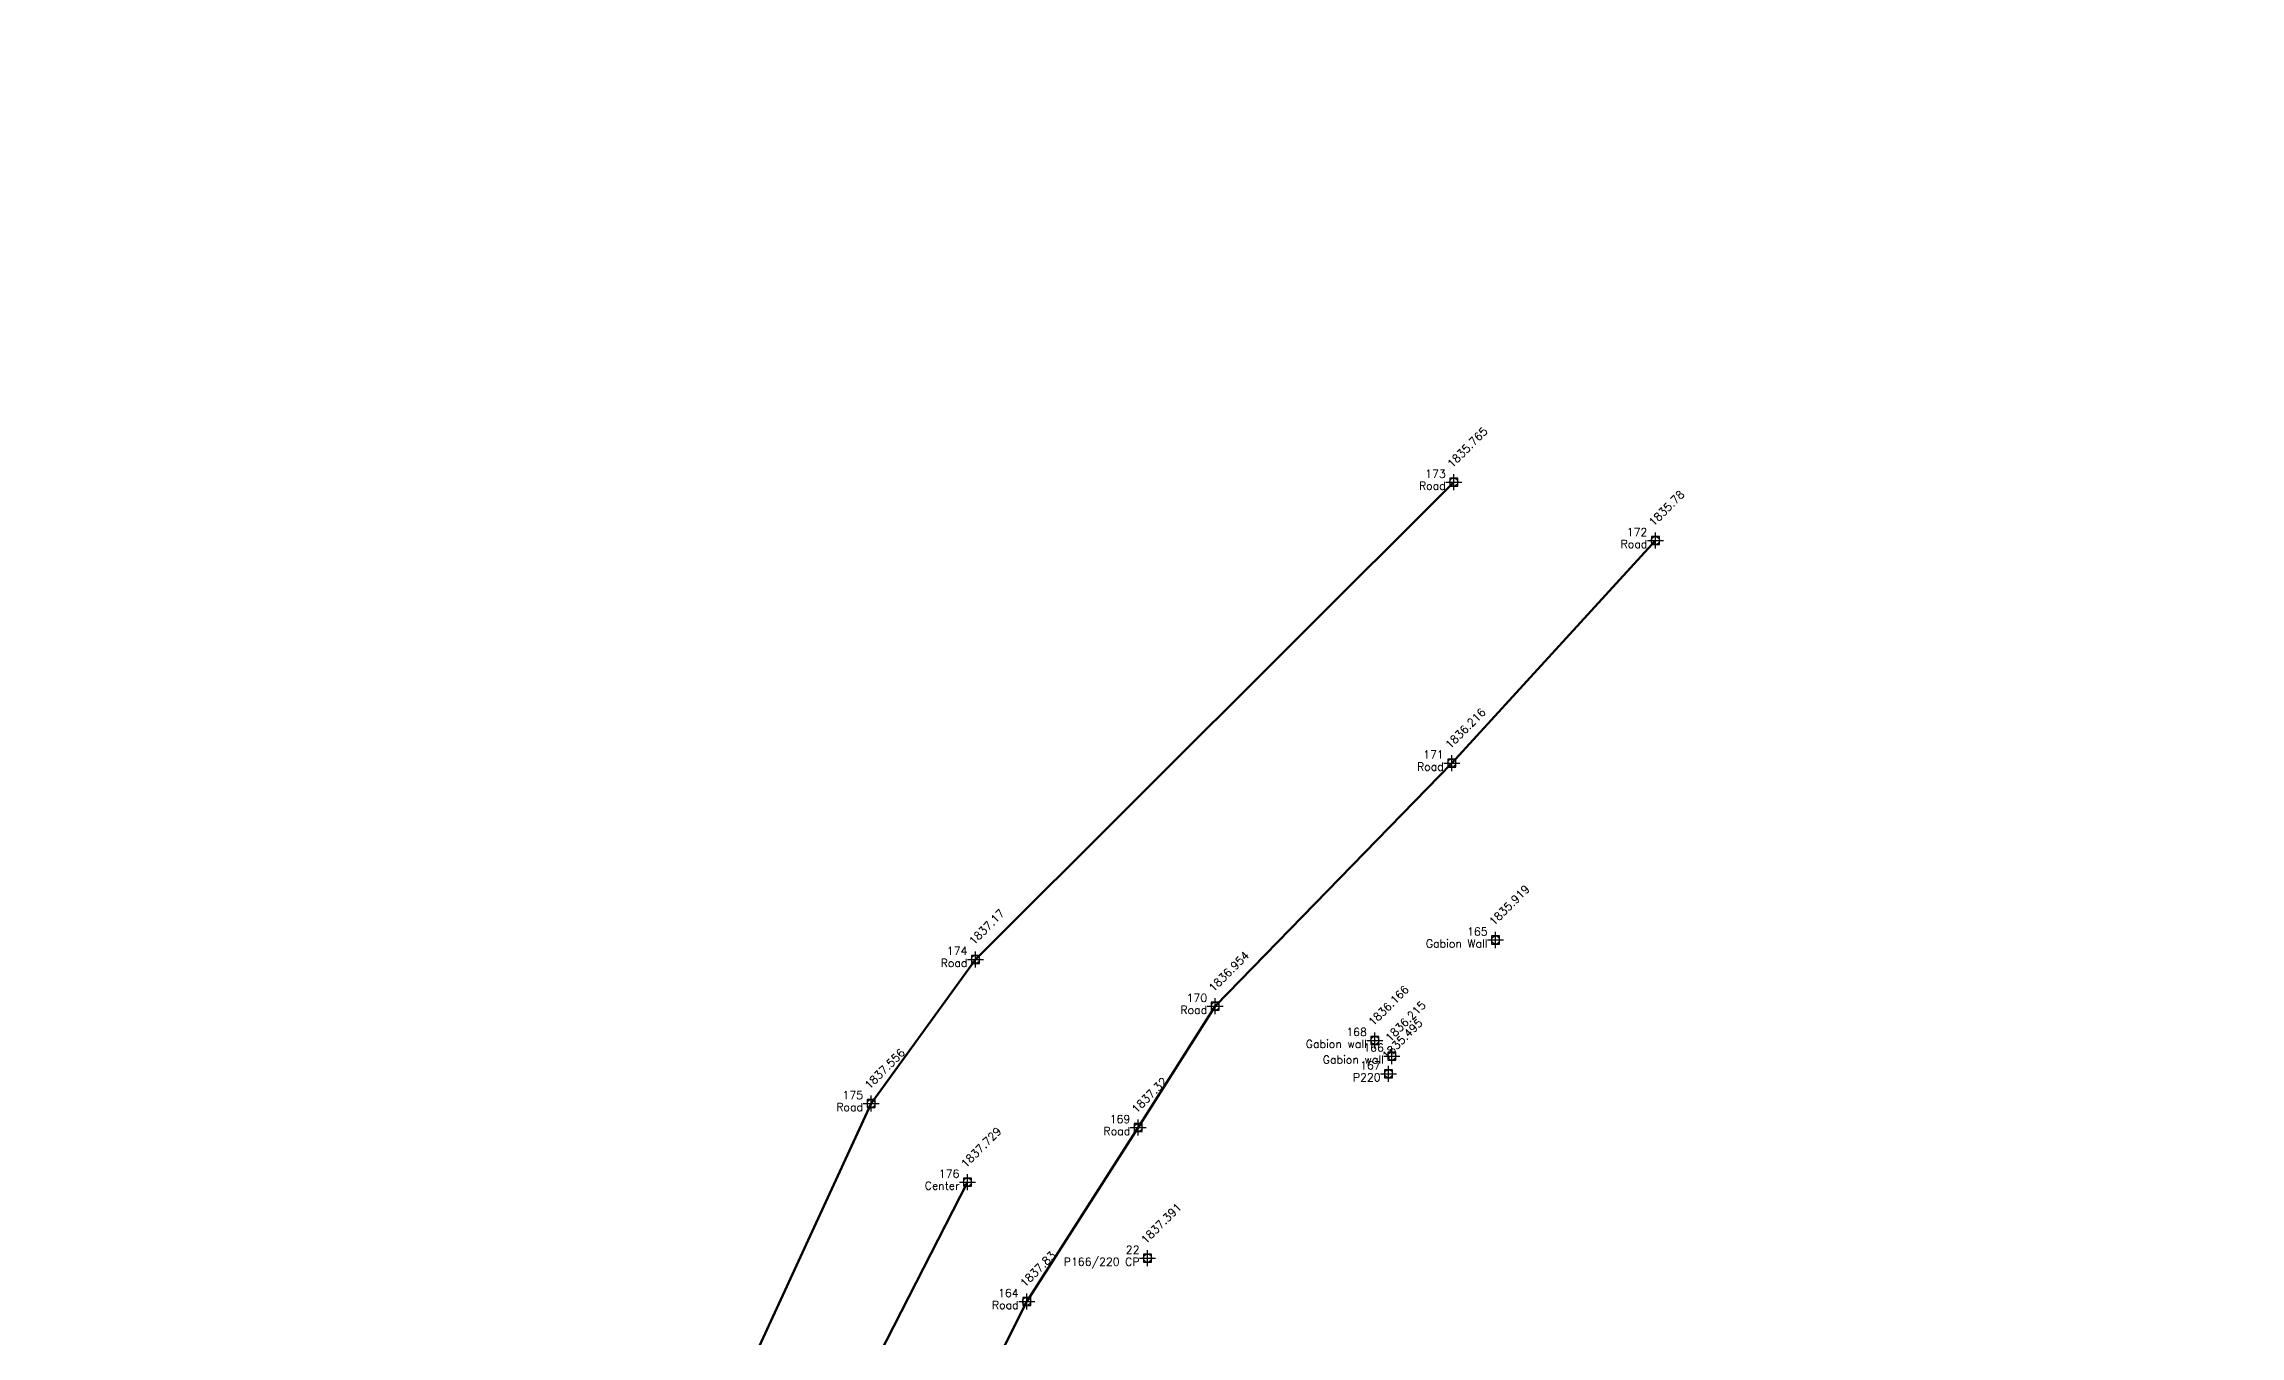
# Model space of a CAD drawing. Header units: metres. Extents: x 351916 to 352397, y 3070667 to 3071249.
# Drawn here: x 352121.9 to 352190.5, y 3070917.9 to 3070958.2 of the extents above; entities that cross this region are included whole.
import ezdxf
from ezdxf.enums import TextEntityAlignment as Align

# ---------------------------------------------------------------- set-up
doc = ezdxf.new("R2010")
doc.units = ezdxf.units.M
doc.header["$MEASUREMENT"] = 0
doc.header["$PDMODE"] = 98
doc.header["$PDSIZE"] = 0.25
for name, color, linetype in [('Center', 7, 'Continuous'), ('Gabion Wall', 7, 'Continuous'), ('P166_220 CP', 7, 'Continuous'), ('P220', 7, 'Continuous'), ('Points', 7, 'Continuous'), ('Points-ELV', 6, 'Continuous'), ('Points-NUM', 4, 'Continuous'), ('Points-TXT', 3, 'Continuous')]:
    doc.layers.add(name, color=color, linetype=linetype)
doc.layers.add('Road', color=1, linetype='Continuous', lineweight=50)
doc.layers.add('Void', color=2, linetype='Continuous', lineweight=50)
doc.styles.add('romans', font='romans.shx')
picture_1 = doc.add_image_def('image1.jpg', size_in_pixel=(3507, 4960))

# ---------------------------------------------------------------- blocks, each defined once
blk = doc.blocks.new('POINTS')
at = {"layer": 'Points'}
blk.add_line((0, 0), (0, 0), dxfattribs=at)
blk.add_point((0, 0), dxfattribs=at)
at = {"layer": 'Points-ELV', "style": 'romans'}
blk.add_attdef('ELEV', text='', height=1, rotation=45, dxfattribs=at).set_placement((0, 0), align=Align.BOTTOM_LEFT)
at = {"layer": 'Points-NUM', "style": 'romans'}
blk.add_attdef('PTNUM', text='', height=1, dxfattribs=at).set_placement((0, 0), align=Align.BOTTOM_RIGHT)
at = {"layer": 'Points-TXT', "style": 'romans'}
blk.add_attdef('DESC', text='', height=1, dxfattribs=at).set_placement((0, 0), align=Align.BOTTOM_RIGHT)

msp = doc.modelspace()

# ---------------------------------------------------------------- linework, layer by layer
at = {"layer": 'Road'}
for points in [[(352165.897, 3070944.535), (352150.956, 3070929.627), (352147.696, 3070925.124), (352143.036, 3070915.001), (352139.658, 3070906.002), (352136.663, 3070896.052), (352134.247, 3070889.231), (352132.06, 3070882.162), (352128.074, 3070871.018), (352124.761, 3070864.018)], [(352131.169, 3070860.899), (352134.489, 3070866.505), (352138.666, 3070876.072), (352141.519, 3070885.575), (352144.125, 3070894.625), (352145.84, 3070901.761), (352147.597, 3070907.726), (352150.577, 3070914.97), (352152.557, 3070918.942), (352156.042, 3070924.375), (352158.445, 3070928.162), (352165.835, 3070935.759), (352172.195, 3070942.711)]]:
    msp.add_lwpolyline(points, dxfattribs=at)
at = {"layer": 'Void'}
msp.add_lwpolyline([(352132.008, 3070871.139), (352134.989, 3070879.491), (352136.973, 3070885.145), (352139.114, 3070891.706), (352139.721, 3070893.68), (352144.497, 3070908.844), (352146.807, 3070915.039), (352150.707, 3070922.67)], dxfattribs=at)

# ---------------------------------------------------------------- block references
at = {"layer": 'Center', "linetype": 'Continuous'}
ref = msp.add_blockref('POINTS', (352150.707, 3070922.67, 1837.729), dxfattribs=at)
ref.add_attrib('PTNUM', '176', dxfattribs={"layer": 'Points-NUM', "height": 0.25, "style": 'romans'}).set_placement((352150.457, 3070922.7325, 1837.729), align=Align.BOTTOM_RIGHT)
ref.add_attrib('DESC', 'Center', dxfattribs={"layer": 'Points-TXT', "height": 0.25, "style": 'romans'}).set_placement((352150.457, 3070922.3575, 1837.729), align=Align.BOTTOM_RIGHT)
ref.add_attrib('ELEV', '1837.729', dxfattribs={"layer": 'Points-ELV', "height": 0.25, "rotation": 45, "style": 'romans'}).set_placement((352150.707, 3070923.045, 1837.729), align=Align.BOTTOM_LEFT)
at = {"layer": 'Gabion Wall', "linetype": 'Continuous'}
ref = msp.add_blockref('POINTS', (352167.206, 3070930.232, 1835.919), dxfattribs=at)
ref.add_attrib('PTNUM', '165', dxfattribs={"layer": 'Points-NUM', "height": 0.25, "style": 'romans'}).set_placement((352166.956, 3070930.2945, 1835.919), align=Align.BOTTOM_RIGHT)
ref.add_attrib('DESC', 'Gabion Wall', dxfattribs={"layer": 'Points-TXT', "height": 0.25, "style": 'romans'}).set_placement((352166.956, 3070929.9195, 1835.919), align=Align.BOTTOM_RIGHT)
ref.add_attrib('ELEV', '1835.919', dxfattribs={"layer": 'Points-ELV', "height": 0.25, "rotation": 45, "style": 'romans'}).set_placement((352167.206, 3070930.607, 1835.919), align=Align.BOTTOM_LEFT)
ref = msp.add_blockref('POINTS', (352163.434, 3070927.097, 1836.166), dxfattribs=at)
ref.add_attrib('PTNUM', '168', dxfattribs={"layer": 'Points-NUM', "height": 0.25, "style": 'romans'}).set_placement((352163.184, 3070927.1595, 1836.166), align=Align.BOTTOM_RIGHT)
ref.add_attrib('DESC', 'Gabion wall', dxfattribs={"layer": 'Points-TXT', "height": 0.25, "style": 'romans'}).set_placement((352163.184, 3070926.7845, 1836.166), align=Align.BOTTOM_RIGHT)
ref.add_attrib('ELEV', '1836.166', dxfattribs={"layer": 'Points-ELV', "height": 0.25, "rotation": 45, "style": 'romans'}).set_placement((352163.434, 3070927.472, 1836.166), align=Align.BOTTOM_LEFT)
ref = msp.add_blockref('POINTS', (352163.965, 3070926.607, 1836.215), dxfattribs=at)
ref.add_attrib('PTNUM', '166', dxfattribs={"layer": 'Points-NUM', "height": 0.25, "style": 'romans'}).set_placement((352163.715, 3070926.6695, 1836.215), align=Align.BOTTOM_RIGHT)
ref.add_attrib('DESC', 'Gabion wall', dxfattribs={"layer": 'Points-TXT', "height": 0.25, "style": 'romans'}).set_placement((352163.715, 3070926.2945, 1836.215), align=Align.BOTTOM_RIGHT)
ref.add_attrib('ELEV', '1836.215', dxfattribs={"layer": 'Points-ELV', "height": 0.25, "rotation": 45, "style": 'romans'}).set_placement((352163.965, 3070926.982, 1836.215), align=Align.BOTTOM_LEFT)
at = {"layer": 'P166_220 CP', "linetype": 'Continuous'}
ref = msp.add_blockref('POINTS', (352156.333, 3070920.294, 1837.391), dxfattribs=at)
ref.add_attrib('PTNUM', '22', dxfattribs={"layer": 'Points-NUM', "height": 0.25, "style": 'romans'}).set_placement((352156.083, 3070920.3565, 1837.391), align=Align.BOTTOM_RIGHT)
ref.add_attrib('DESC', 'P166/220 CP', dxfattribs={"layer": 'Points-TXT', "height": 0.25, "style": 'romans'}).set_placement((352156.083, 3070919.9815, 1837.391), align=Align.BOTTOM_RIGHT)
ref.add_attrib('ELEV', '1837.391', dxfattribs={"layer": 'Points-ELV', "height": 0.25, "rotation": 45, "style": 'romans'}).set_placement((352156.333, 3070920.669, 1837.391), align=Align.BOTTOM_LEFT)
at = {"layer": 'P220', "linetype": 'Continuous'}
ref = msp.add_blockref('POINTS', (352163.864, 3070926.054, 1835.495), dxfattribs=at)
ref.add_attrib('PTNUM', '167', dxfattribs={"layer": 'Points-NUM', "height": 0.25, "style": 'romans'}).set_placement((352163.614, 3070926.1165, 1835.495), align=Align.BOTTOM_RIGHT)
ref.add_attrib('DESC', 'P220', dxfattribs={"layer": 'Points-TXT', "height": 0.25, "style": 'romans'}).set_placement((352163.614, 3070925.7415, 1835.495), align=Align.BOTTOM_RIGHT)
ref.add_attrib('ELEV', '1835.495', dxfattribs={"layer": 'Points-ELV', "height": 0.25, "rotation": 45, "style": 'romans'}).set_placement((352163.864, 3070926.429, 1835.495), align=Align.BOTTOM_LEFT)
at = {"layer": 'Road', "linetype": 'Continuous'}
ref = msp.add_blockref('POINTS', (352165.897, 3070944.535, 1835.765), dxfattribs=at)
ref.add_attrib('PTNUM', '173', dxfattribs={"layer": 'Points-NUM', "height": 0.25, "style": 'romans'}).set_placement((352165.647, 3070944.5975, 1835.765), align=Align.BOTTOM_RIGHT)
ref.add_attrib('DESC', 'Road', dxfattribs={"layer": 'Points-TXT', "height": 0.25, "style": 'romans'}).set_placement((352165.647, 3070944.2225, 1835.765), align=Align.BOTTOM_RIGHT)
ref.add_attrib('ELEV', '1835.765', dxfattribs={"layer": 'Points-ELV', "height": 0.25, "rotation": 45, "style": 'romans'}).set_placement((352165.897, 3070944.91, 1835.765), align=Align.BOTTOM_LEFT)
ref = msp.add_blockref('POINTS', (352172.195, 3070942.711, 1835.78), dxfattribs=at)
ref.add_attrib('PTNUM', '172', dxfattribs={"layer": 'Points-NUM', "height": 0.25, "style": 'romans'}).set_placement((352171.945, 3070942.7735, 1835.78), align=Align.BOTTOM_RIGHT)
ref.add_attrib('DESC', 'Road', dxfattribs={"layer": 'Points-TXT', "height": 0.25, "style": 'romans'}).set_placement((352171.945, 3070942.3985, 1835.78), align=Align.BOTTOM_RIGHT)
ref.add_attrib('ELEV', '1835.78', dxfattribs={"layer": 'Points-ELV', "height": 0.25, "rotation": 45, "style": 'romans'}).set_placement((352172.195, 3070943.086, 1835.78), align=Align.BOTTOM_LEFT)
ref = msp.add_blockref('POINTS', (352165.835, 3070935.759, 1836.216), dxfattribs=at)
ref.add_attrib('PTNUM', '171', dxfattribs={"layer": 'Points-NUM', "height": 0.25, "style": 'romans'}).set_placement((352165.585, 3070935.8215, 1836.216), align=Align.BOTTOM_RIGHT)
ref.add_attrib('DESC', 'Road', dxfattribs={"layer": 'Points-TXT', "height": 0.25, "style": 'romans'}).set_placement((352165.585, 3070935.4465, 1836.216), align=Align.BOTTOM_RIGHT)
ref.add_attrib('ELEV', '1836.216', dxfattribs={"layer": 'Points-ELV', "height": 0.25, "rotation": 45, "style": 'romans'}).set_placement((352165.835, 3070936.134, 1836.216), align=Align.BOTTOM_LEFT)
ref = msp.add_blockref('POINTS', (352150.956, 3070929.627, 1837.17), dxfattribs=at)
ref.add_attrib('PTNUM', '174', dxfattribs={"layer": 'Points-NUM', "height": 0.25, "style": 'romans'}).set_placement((352150.706, 3070929.6895, 1837.17), align=Align.BOTTOM_RIGHT)
ref.add_attrib('DESC', 'Road', dxfattribs={"layer": 'Points-TXT', "height": 0.25, "style": 'romans'}).set_placement((352150.706, 3070929.3145, 1837.17), align=Align.BOTTOM_RIGHT)
ref.add_attrib('ELEV', '1837.17', dxfattribs={"layer": 'Points-ELV', "height": 0.25, "rotation": 45, "style": 'romans'}).set_placement((352150.956, 3070930.002, 1837.17), align=Align.BOTTOM_LEFT)
ref = msp.add_blockref('POINTS', (352158.445, 3070928.162, 1836.954), dxfattribs=at)
ref.add_attrib('PTNUM', '170', dxfattribs={"layer": 'Points-NUM', "height": 0.25, "style": 'romans'}).set_placement((352158.195, 3070928.2245, 1836.954), align=Align.BOTTOM_RIGHT)
ref.add_attrib('DESC', 'Road', dxfattribs={"layer": 'Points-TXT', "height": 0.25, "style": 'romans'}).set_placement((352158.195, 3070927.8495, 1836.954), align=Align.BOTTOM_RIGHT)
ref.add_attrib('ELEV', '1836.954', dxfattribs={"layer": 'Points-ELV', "height": 0.25, "rotation": 45, "style": 'romans'}).set_placement((352158.445, 3070928.537, 1836.954), align=Align.BOTTOM_LEFT)
ref = msp.add_blockref('POINTS', (352147.696, 3070925.124, 1837.556), dxfattribs=at)
ref.add_attrib('PTNUM', '175', dxfattribs={"layer": 'Points-NUM', "height": 0.25, "style": 'romans'}).set_placement((352147.446, 3070925.1865, 1837.556), align=Align.BOTTOM_RIGHT)
ref.add_attrib('DESC', 'Road', dxfattribs={"layer": 'Points-TXT', "height": 0.25, "style": 'romans'}).set_placement((352147.446, 3070924.8115, 1837.556), align=Align.BOTTOM_RIGHT)
ref.add_attrib('ELEV', '1837.556', dxfattribs={"layer": 'Points-ELV', "height": 0.25, "rotation": 45, "style": 'romans'}).set_placement((352147.696, 3070925.499, 1837.556), align=Align.BOTTOM_LEFT)
ref = msp.add_blockref('POINTS', (352156.042, 3070924.375, 1837.32), dxfattribs=at)
ref.add_attrib('PTNUM', '169', dxfattribs={"layer": 'Points-NUM', "height": 0.25, "style": 'romans'}).set_placement((352155.792, 3070924.4375, 1837.32), align=Align.BOTTOM_RIGHT)
ref.add_attrib('DESC', 'Road', dxfattribs={"layer": 'Points-TXT', "height": 0.25, "style": 'romans'}).set_placement((352155.792, 3070924.0625, 1837.32), align=Align.BOTTOM_RIGHT)
ref.add_attrib('ELEV', '1837.32', dxfattribs={"layer": 'Points-ELV', "height": 0.25, "rotation": 45, "style": 'romans'}).set_placement((352156.042, 3070924.75, 1837.32), align=Align.BOTTOM_LEFT)
ref = msp.add_blockref('POINTS', (352152.557, 3070918.942, 1837.83), dxfattribs=at)
ref.add_attrib('PTNUM', '164', dxfattribs={"layer": 'Points-NUM', "height": 0.25, "style": 'romans'}).set_placement((352152.307, 3070919.0045, 1837.83), align=Align.BOTTOM_RIGHT)
ref.add_attrib('DESC', 'Road', dxfattribs={"layer": 'Points-TXT', "height": 0.25, "style": 'romans'}).set_placement((352152.307, 3070918.6295, 1837.83), align=Align.BOTTOM_RIGHT)
ref.add_attrib('ELEV', '1837.83', dxfattribs={"layer": 'Points-ELV', "height": 0.25, "rotation": 45, "style": 'romans'}).set_placement((352152.557, 3070919.317, 1837.83), align=Align.BOTTOM_LEFT)

# ---------------------------------------------------------------- pictures from other files: only their frames are drawn
at = {"layer": 'Void'}
image = msp.add_image(picture_1, insert=(351916.05425, 3070764.98514, 1837.23), size_in_units=(356.3112, 503.936), rotation=-15.9673044, dxfattribs=dict(at, fade=50))
image.dxf.flags = 7

doc.saveas('drawing.dxf')
